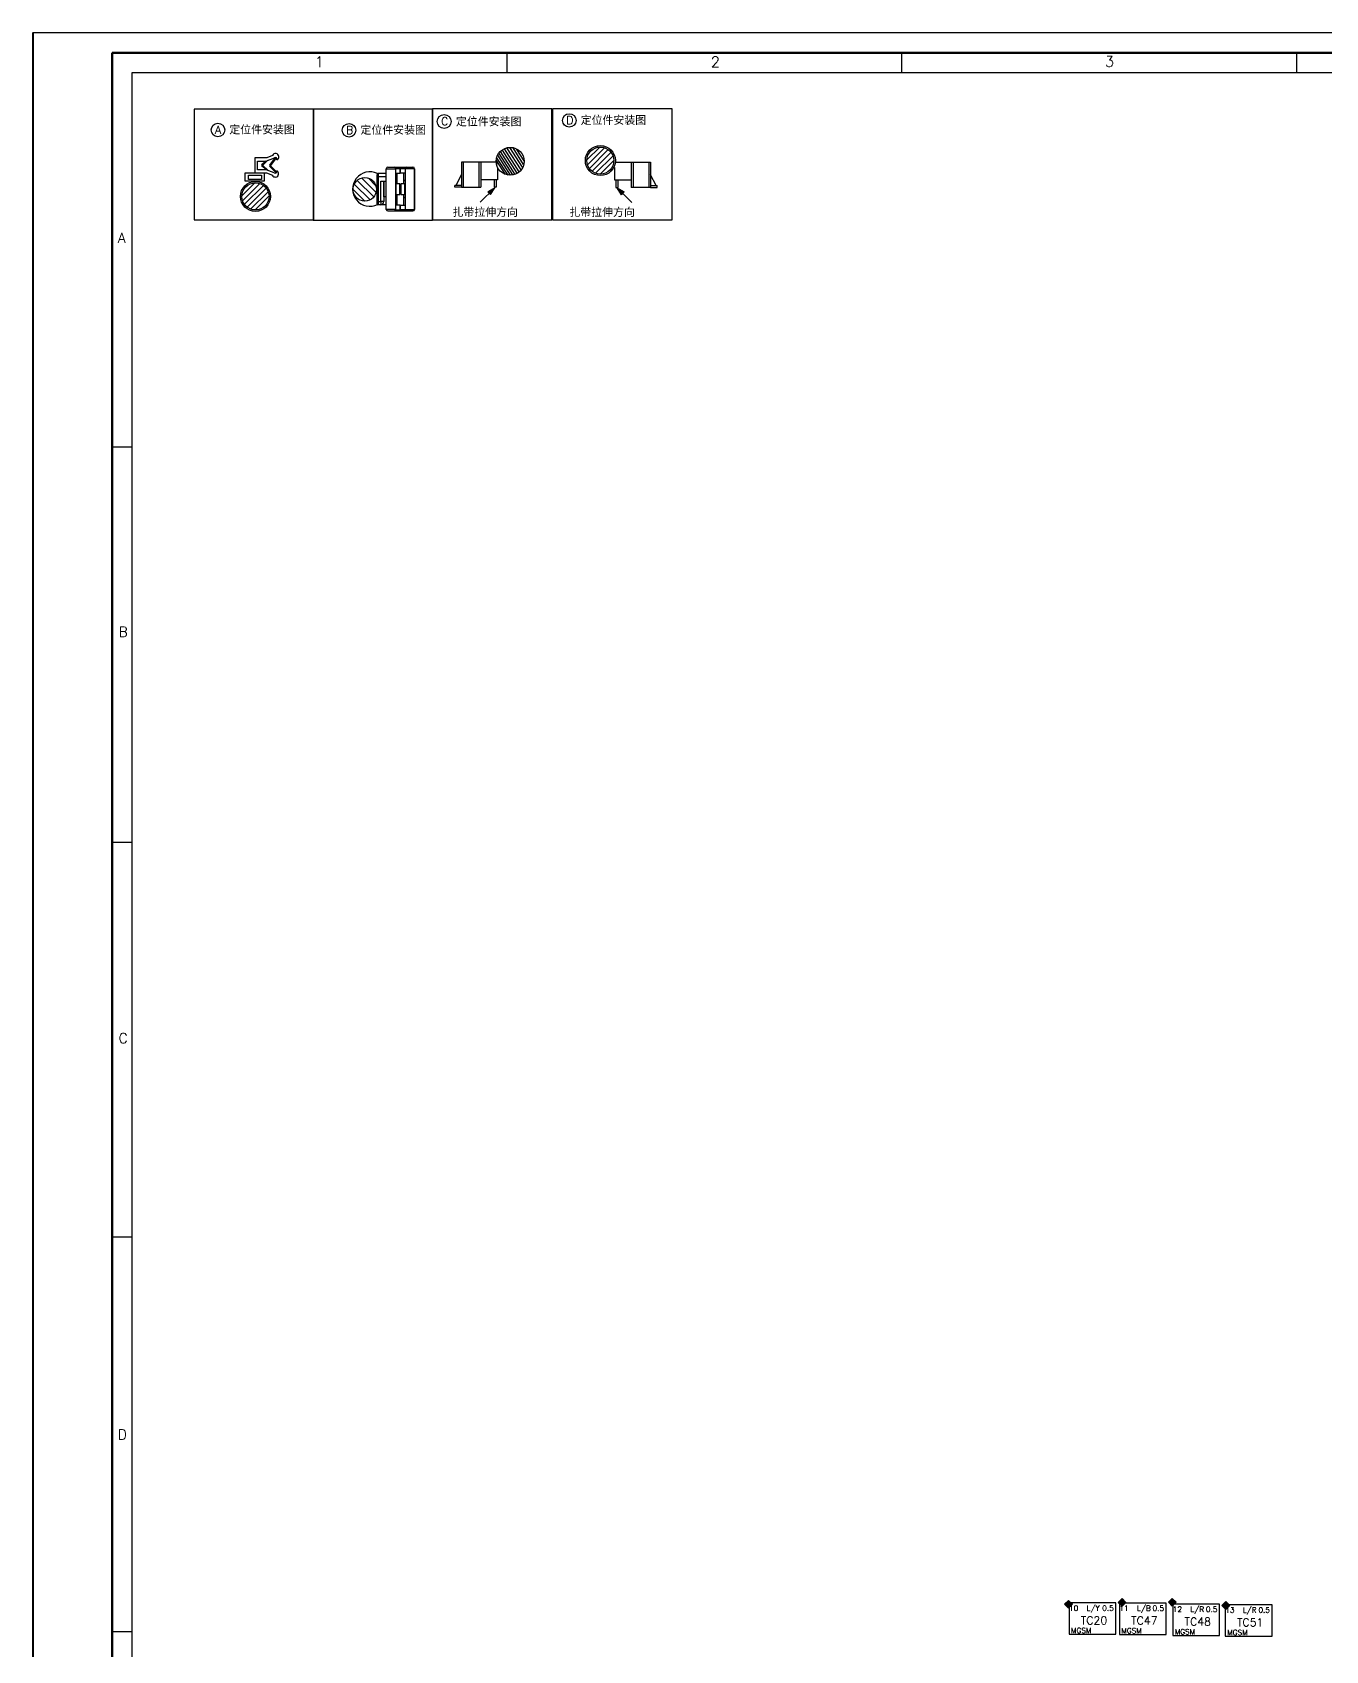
# Model space of a CAD drawing. Header units: millimetres. Extents: x 6 to 3615, y 6 to 858.
# Drawn here: x 6.3 to 337.8, y 442.9 to 857.7 of the extents above; entities that cross this region are included whole.
import ezdxf

# ---------------------------------------------------------------- set-up
doc = ezdxf.new("R2010")
doc.units = ezdxf.units.MM
doc.styles.add('Simplex_Style', font='simplex_.ttf')

msp = doc.modelspace()

# ---------------------------------------------------------------- hatches: boundary and pattern name
for points in [[(123.79, 816.1), (124.85, 817.85), (123.08, 816.79)], [(157.33, 816.07), (156.27, 817.83), (158.04, 816.77)], [(285.65, 454.27), (284.65, 455.27), (285.65, 456.27), (286.65, 455.27)], [(298.52, 454.3), (297.52, 455.3), (298.52, 456.3), (299.52, 455.3)], [(271.91, 453.79), (270.91, 454.79), (271.91, 455.79), (272.91, 454.79)], [(312.24, 453.47), (311.24, 454.47), (312.24, 455.47), (313.24, 454.47)]]:
    msp.add_hatch(color=0).paths.add_polyline_path(points)

# ---------------------------------------------------------------- linework, layer by layer
at = {"color": 0, "linetype": 'Continuous', "lineweight": 13, "flags": 128}
for points in [[(6.35, 857.68), (6.35, 6.35)], [(6.55, 857.52), (6.55, 6.46)], [(31.89, 847.4), (31.89, 11.57)], [(31.9, 847.43), (31.9, 11.66)]]:
    msp.add_lwpolyline(points, dxfattribs=at)
at = {"color": 0, "linetype": 'Continuous', "lineweight": 30, "flags": 128}
for points in [[(1208.79, 857.52), (6.55, 857.52)], [(6.59, 857.52), (6.59, 6.51)], [(128.02, 847.4), (128.02, 852.46)], [(229.21, 847.4), (229.21, 852.46)], [(330.4, 847.4), (330.4, 852.46)], [(31.89, 847.4), (3610.09, 847.4)], [(31.9, 11.66), (31.9, 847.43)], [(67.9, 826.14), (66.41, 825.5), (63.38, 825.5), (63.38, 821.72), (66.36, 821.71), (67.86, 821.08)], [(68.34, 821.65), (66.31, 822.47), (64.06, 822.47), (64.06, 824.7), (66.22, 824.7), (68.39, 825.56)], [(68.62, 825.61), (67.16, 823.62), (67.46, 823.52), (68.92, 825.49)], [(128.26, 821.1), (125.35, 825.62)], [(128.89, 821.09), (125.62, 826.17)], [(129.48, 821.16), (125.97, 826.62)], [(130.07, 821.29), (126.32, 827.17)], [(130.59, 821.61), (126.84, 827.48)], [(131.14, 821.95), (127.37, 827.85)], [(131.64, 822.43), (127.99, 828.11)], [(131.96, 823.09), (128.7, 828.18)], [(132.26, 823.8), (129.54, 828.11)], [(132.39, 824.79), (130.55, 827.7)], [(151.79, 828.29), (148.47, 824.97)], [(153.02, 828.11), (148.65, 823.74)], [(153.96, 827.64), (149.12, 822.8)], [(154.67, 826.95), (149.81, 822.09)], [(155.18, 826.05), (150.71, 821.58)], [(65.78, 819.53), (60.89, 819.53), (60.89, 821.68), (65.78, 821.68), (65.78, 819.53)], [(66.32, 822.46), (65.05, 823.48)], [(65.06, 823.47), (65.4, 823.57)], [(66.25, 824.71), (65.1, 823.74), (65.43, 823.66), (66.74, 824.92)], [(65.4, 823.57), (66.68, 822.32)], [(68.97, 821.89), (67.38, 823.48), (67.13, 823.38), (68.82, 821.68)], [(97.05, 821.51), (95, 821.51)], [(95, 821.51), (95, 820.71), (97.05, 820.71)], [(97.45, 823.12), (99.05, 823.12)], [(98.18, 823.12), (98.19, 823.12)], [(99.05, 823.12), (102.26, 823.12)], [(99.29, 823.12), (99.29, 823.04)], [(99.45, 822.8), (100.74, 822.8)], [(99.45, 821.61), (100.58, 821.61), (100.58, 822.8)], [(99.83, 818.87), (99.83, 821.61)], [(101.86, 821.61), (100.74, 821.61), (100.74, 822.8), (101.87, 822.8)], [(101.48, 821.61), (101.48, 818.87)], [(102.02, 823.04), (102.02, 823.12)], [(102.26, 823.12), (103.9, 823.12)], [(103.12, 823.12), (103.13, 823.12)], [(104.26, 822.72), (104.26, 812.3)], [(116.3, 824.45), (116.3, 817.97)], [(125.27, 824.45), (116.3, 824.45)], [(116.78, 824.45), (116.78, 817.97)], [(120.8, 824.45), (120.8, 817.97)], [(121.28, 824.45), (121.28, 817.97)], [(127.59, 821.26), (125.29, 824.8)], [(125.58, 823.06), (125.58, 819.92)], [(155.4, 824.86), (151.9, 821.36)], [(155.54, 823.04), (155.54, 819.89)], [(155.85, 824.42), (164.82, 824.42)], [(159.84, 824.42), (159.84, 817.94)], [(160.32, 824.42), (160.32, 817.94)], [(164.34, 824.42), (164.34, 817.94)], [(164.82, 824.42), (164.82, 817.94)], [(63.38, 819.09), (60.07, 815.78)], [(64.61, 818.92), (60.24, 814.54)], [(65.55, 818.45), (60.71, 813.61)], [(66.26, 817.76), (61.4, 812.9)], [(65.1, 819.97), (61.73, 819.97), (61.73, 821.1), (65.1, 821.1), (65.1, 819.97)], [(91.55, 814.43), (88.54, 817.43)], [(92.92, 814.76), (88.87, 818.8)], [(93.86, 815.51), (89.63, 819.74)], [(94.45, 816.63), (90.75, 820.33)], [(94.4, 818.37), (92.49, 820.29)], [(94.6, 821.11), (94.6, 813.9)], [(94.6, 820.71), (95, 820.71), (95, 814.3), (95.64, 814.3), (95.64, 813.5)], [(95.64, 819.51), (97.05, 819.51)], [(96.45, 814.3), (95.64, 814.3), (95.64, 819.51)], [(97.05, 815.51), (96.45, 815.51), (96.45, 819.51), (96.45, 814.3)], [(99.45, 819.7), (99.61, 819.7)], [(99.45, 816.15), (100.5, 816.15), (100.5, 818.87), (99.45, 818.87)], [(99.49, 818.87), (99.49, 816.15)], [(99.77, 818.87), (99.77, 819.53)], [(101.86, 818.87), (100.81, 818.87), (100.81, 816.15), (101.86, 816.15)], [(101.54, 818.87), (101.54, 819.53)], [(101.71, 819.7), (101.86, 819.7)], [(101.83, 816.15), (101.83, 818.87)], [(116.3, 818.44), (114.67, 818.44)], [(114.67, 817.97), (114.67, 818.44)], [(116.3, 817.97), (114.67, 817.97)], [(114.93, 818.44), (116.3, 821.21)], [(116.3, 817.97), (121.28, 817.97)], [(121.15, 814.12), (124.81, 817.78)], [(125.58, 819.92), (121.28, 819.92)], [(124.72, 819.92), (124.72, 817.97)], [(125.2, 817.97), (124.72, 817.97)], [(125.2, 819.92), (125.2, 817.97)], [(155.54, 819.89), (159.84, 819.89)], [(155.92, 819.89), (155.92, 817.94)], [(155.92, 817.94), (156.4, 817.94)], [(159.98, 814.1), (156.31, 817.75)], [(156.4, 819.89), (156.4, 817.94)], [(164.82, 817.94), (159.84, 817.94)], [(166.19, 818.42), (164.82, 821.18)], [(164.82, 818.42), (166.46, 818.42)], [(164.82, 817.94), (166.46, 817.94)], [(166.46, 817.94), (166.46, 818.42)], [(66.77, 816.85), (62.3, 812.39)], [(66.99, 815.67), (63.49, 812.17)], [(94.6, 814.3), (95, 814.3), (95, 813.5)], [(97.05, 813.5), (95, 813.5)], [(99.61, 815.32), (99.45, 815.32)], [(100.74, 812.22), (100.58, 812.22), (100.58, 813.4), (99.45, 813.4)], [(99.77, 815.48), (99.77, 816.15)], [(99.83, 813.4), (99.83, 816.15)], [(101.87, 812.22), (100.74, 812.22), (100.74, 813.4), (101.86, 813.4)], [(101.48, 816.15), (101.48, 813.4)], [(101.54, 815.48), (101.54, 816.15)], [(101.86, 815.32), (101.71, 815.32)], [(97.45, 811.9), (99.05, 811.9)], [(98.18, 811.9), (98.94, 811.9)], [(99.03, 811.9), (103.86, 811.9)], [(99.29, 811.98), (99.29, 811.9)], [(99.45, 812.22), (100.58, 812.22)], [(102.02, 811.9), (102.02, 811.98)], [(102.37, 811.9), (103.13, 811.9)], [(103.86, 811.9), (103.9, 811.9)], [(31.87, 751.35), (26.81, 751.35)], [(31.87, 650.04), (26.81, 650.04)], [(31.87, 548.87), (26.81, 548.87)], [(31.87, 447.7), (26.81, 447.7)]]:
    msp.add_lwpolyline(points, dxfattribs=at)
at = {"color": 0, "linetype": 'Continuous', "lineweight": 70, "flags": 128}
for points in [[(3610.09, 852.46), (26.83, 852.46)], [(26.83, 852.46), (1204.7, 852.46)], [(26.83, 852.46), (26.83, 11.57)]]:
    msp.add_lwpolyline(points, dxfattribs=at)
at = {"color": 0, "linetype": 'Continuous', "lineweight": 30, "flags": 128}
for points in [[(47.83, 809.59), (78.45, 809.59), (78.45, 838.01), (47.83, 838.01)], [(78.29, 809.54), (108.91, 809.54), (108.91, 837.96), (78.29, 837.96)], [(108.91, 809.65), (139.53, 809.65), (139.53, 838.07), (108.91, 838.07)], [(139.67, 809.65), (170.29, 809.65), (170.29, 838.08), (139.67, 838.08)], [(60.89, 821.68), (65.78, 821.68), (65.78, 819.53), (60.89, 819.53), (60.89, 821.68)], [(99.45, 812.3), (97.05, 812.3), (97.05, 822.72), (99.45, 822.72), (99.45, 812.3)], [(101.86, 822.72), (101.86, 812.3), (104.3, 812.3), (104.3, 822.72), (101.86, 822.72)], [(61.73, 821.1), (65.1, 821.1), (65.1, 819.97), (61.73, 819.97), (61.73, 821.1)], [(124.85, 817.85), (123.08, 816.79), (123.79, 816.1)], [(156.27, 817.83), (158.04, 816.77), (157.33, 816.07)], [(284.07, 455.13), (272.07, 455.13), (272.07, 447.13), (284.07, 447.13)], [(296.97, 455.09), (284.97, 455.09), (284.97, 447.09), (296.97, 447.09)], [(310.65, 454.82), (298.65, 454.82), (298.65, 446.82), (310.65, 446.82)], [(324.1, 454.64), (312.1, 454.64), (312.1, 446.64), (324.1, 446.64)]]:
    msp.add_lwpolyline(points, close=True, dxfattribs=at)
at = {"color": 0, "linetype": 'Continuous', "lineweight": 13, "flags": 128}
for points in [[(284.65, 455.27), (285.65, 456.27), (286.65, 455.27), (285.65, 454.27)], [(297.52, 455.3), (298.52, 456.3), (299.52, 455.3), (298.52, 454.3)], [(270.91, 454.79), (271.91, 455.79), (272.91, 454.79), (271.91, 453.79)], [(311.24, 454.47), (312.24, 455.47), (313.24, 454.47), (312.24, 453.47)]]:
    msp.add_lwpolyline(points, close=True, dxfattribs=at)
at = {"color": 0, "linetype": 'Continuous', "lineweight": 30}
for centre, radius in [((53.91, 832.66), 1.73), ((87.52, 832.59), 1.73), ((111.9, 834.84), 1.78), ((143.96, 835.11), 1.73), ((128.82, 824.63), 3.58), ((151.93, 824.82), 3.85), ((151.93, 824.82), 3.47), ((63.53, 815.63), 3.85), ((63.53, 815.63), 3.47), ((91.55, 817.43), 3.01)]:
    msp.add_circle(centre, radius, dxfattribs=at)
for centre, radius, start, end in [((68.67, 825.77), 0.852, -65, 154), ((68.6, 825.16), 0.458, -20, 118), ((68.62, 821.45), 0.852, -154, 65), ((68.55, 822.06), 0.458, -118, 20), ((92.84, 817.51), 4.41, 64, -63), ((95, 821.11), 0.401, 90, -180), ((97.45, 822.72), 0.401, 90, -180), ((99.05, 822.72), 0.401, 0, 90), ((102.26, 822.72), 0.401, 90, -180), ((103.86, 822.72), 0.401, 0, 90), ((103.9, 822.72), 0.401, 0, 90), ((128.23, 824.38), 2.97, 178, -154), ((99.6, 819.53), 0.164, 0, 89), ((101.71, 819.53), 0.164, 90, 179), ((95, 813.9), 0.401, -180, -90), ((95.64, 814.31), 0.81, -90, -1), ((99.6, 815.48), 0.164, -90, -1), ((101.71, 815.48), 0.164, -180, -91), ((97.45, 812.3), 0.401, -180, -90), ((99.05, 812.3), 0.401, -90, 0), ((102.26, 812.3), 0.401, -180, -90), ((103.86, 812.3), 0.401, -90, 0), ((103.9, 812.3), 0.401, -90, 0)]:
    msp.add_arc(centre, radius, start, end, dxfattribs=at)

# ---------------------------------------------------------------- texts
at = {"color": 0, "linetype": 'Continuous', "style": 'Simplex_Style'}
for s, height, p in [('1', 2.73, (78.7, 848.73)), ('2', 2.73, (180.23, 848.73)), ('3', 2.73, (281.26, 848.86)), ('A', 2.05, (53.14, 831.7)), ('定位件安装图', 2.051, (56.83, 831.74)), ('定位件安装图', 2.051, (90.44, 831.66)), ('C', 2.05, (111.1, 833.87)), ('定位件安装图', 2.051, (114.91, 833.8)), ('D', 2.05, (143.19, 834.14)), ('定位件安装图', 2.051, (146.88, 834.18)), ('B', 2.05, (86.75, 831.62)), ('扎带拉伸方向', 2.051, (114.03, 810.61)), ('扎带拉伸方向', 2.051, (143.99, 810.59)), ('A', 2.58, (28.25, 803.72)), ('B', 2.58, (28.46, 702.75)), ('C', 2.58, (28.46, 598.61)), ('D', 2.58, (28.25, 497.01)), ('10', 1.367, (272.07, 453.13)), ('L/Y', 1.367, (276.57, 453.13)), ('0.5', 1.367, (280.57, 453.13)), ('11', 1.367, (284.97, 453.09)), ('L/B', 1.367, (289.47, 453.09)), ('0.5', 1.367, (293.47, 453.09)), ('12', 1.367, (298.65, 452.82)), ('L/R', 1.367, (303.15, 452.82)), ('0.5', 1.367, (307.15, 452.82)), ('13', 1.367, (312.1, 452.64)), ('L/R', 1.367, (316.6, 452.64)), ('0.5', 1.367, (320.6, 452.64)), ('MGSM', 1.367, (272.57, 447.38)), ('TC20', 2.051, (275.07, 449.63)), ('MGSM', 1.367, (285.47, 447.34)), ('TC47', 2.051, (287.97, 449.59)), ('MGSM', 1.367, (299.15, 447.07)), ('TC48', 2.051, (301.65, 449.32)), ('MGSM', 1.367, (312.6, 446.89)), ('TC51', 2.051, (315.1, 449.14))]:
    msp.add_text(s, height=height, dxfattribs=at).set_placement(p)

doc.saveas('drawing.dxf')
